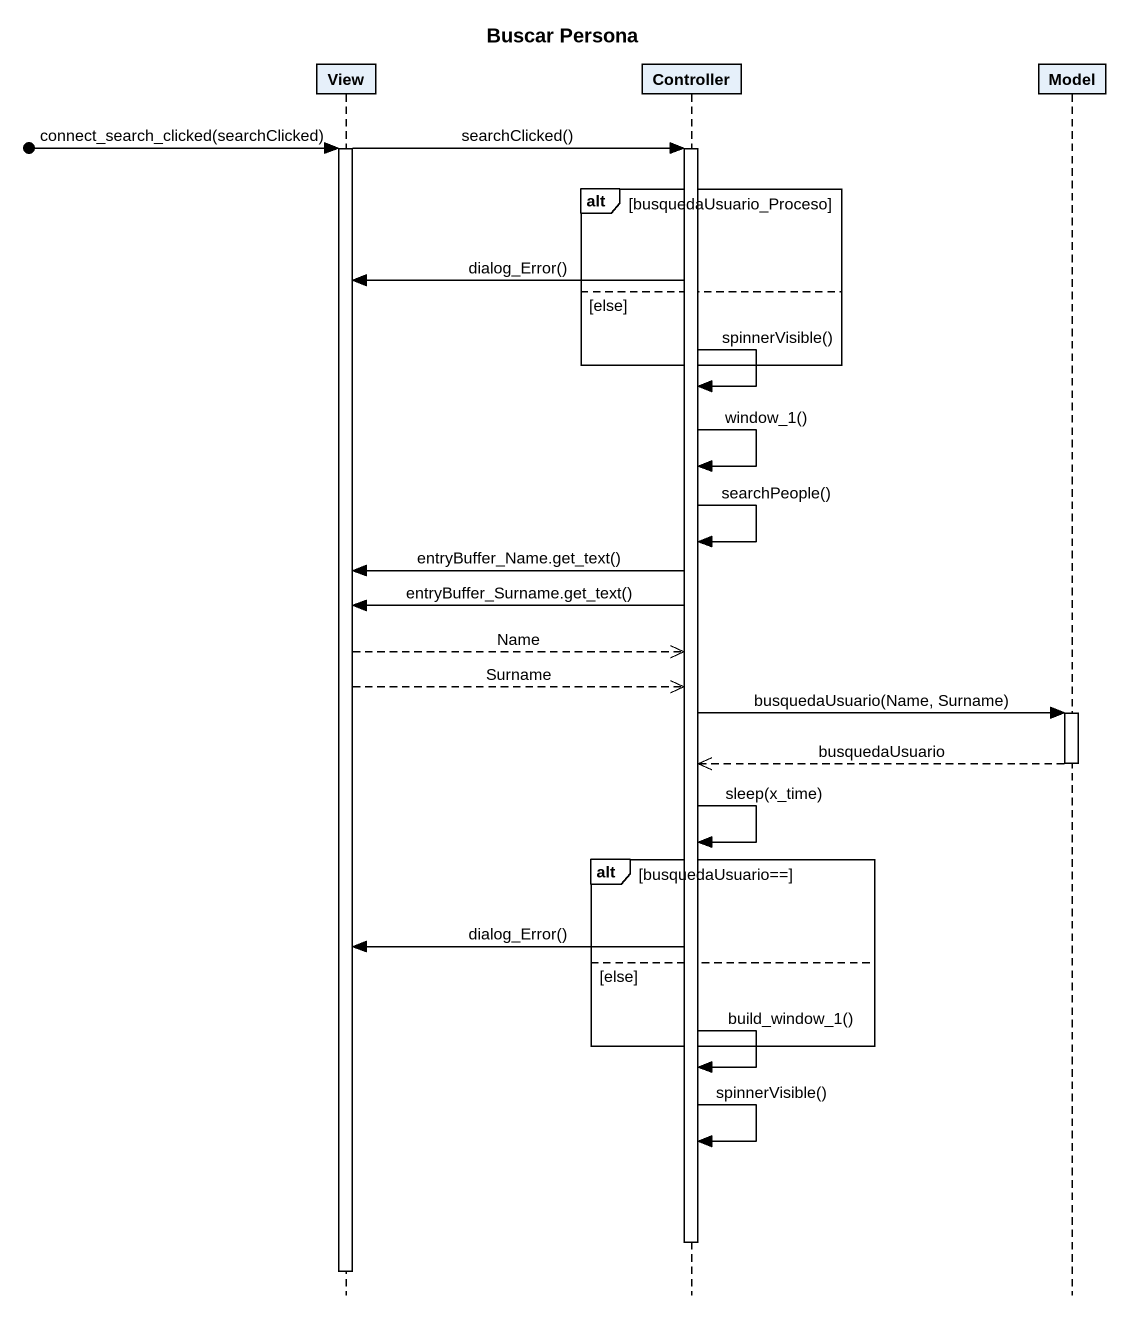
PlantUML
@startuml
title Buscar Persona
hide footbox
participant View
participant Controller
participant Model

View -> Controller : searchClicked()
[o-> View : connect_search_clicked(searchClicked)
activate View
activate Controller
alt busquedaUsuario_Proceso
  Controller -> View : dialog_Error()
else else
end
Controller -> Controller : spinnerVisible()
Controller -> Controller : window_1()
Controller -> Controller : searchPeople()
Controller -> View : entryBuffer_Name.get_text()
Controller -> View : entryBuffer_Surname.get_text()
View -->> Controller : Name
View -->> Controller : Surname
Controller -> Model : busquedaUsuario(Name, Surname)
activate Model
Model -->> Controller : busquedaUsuario
deactivate Model
Controller -> Controller : sleep(x_time)
alt busquedaUsuario==
  Controller -> View : dialog_Error()
else else
end
Controller -> Controller : build_window_1()
Controller -> Controller : spinnerVisible()
deactivate Controller
deactivate View
@enduml
